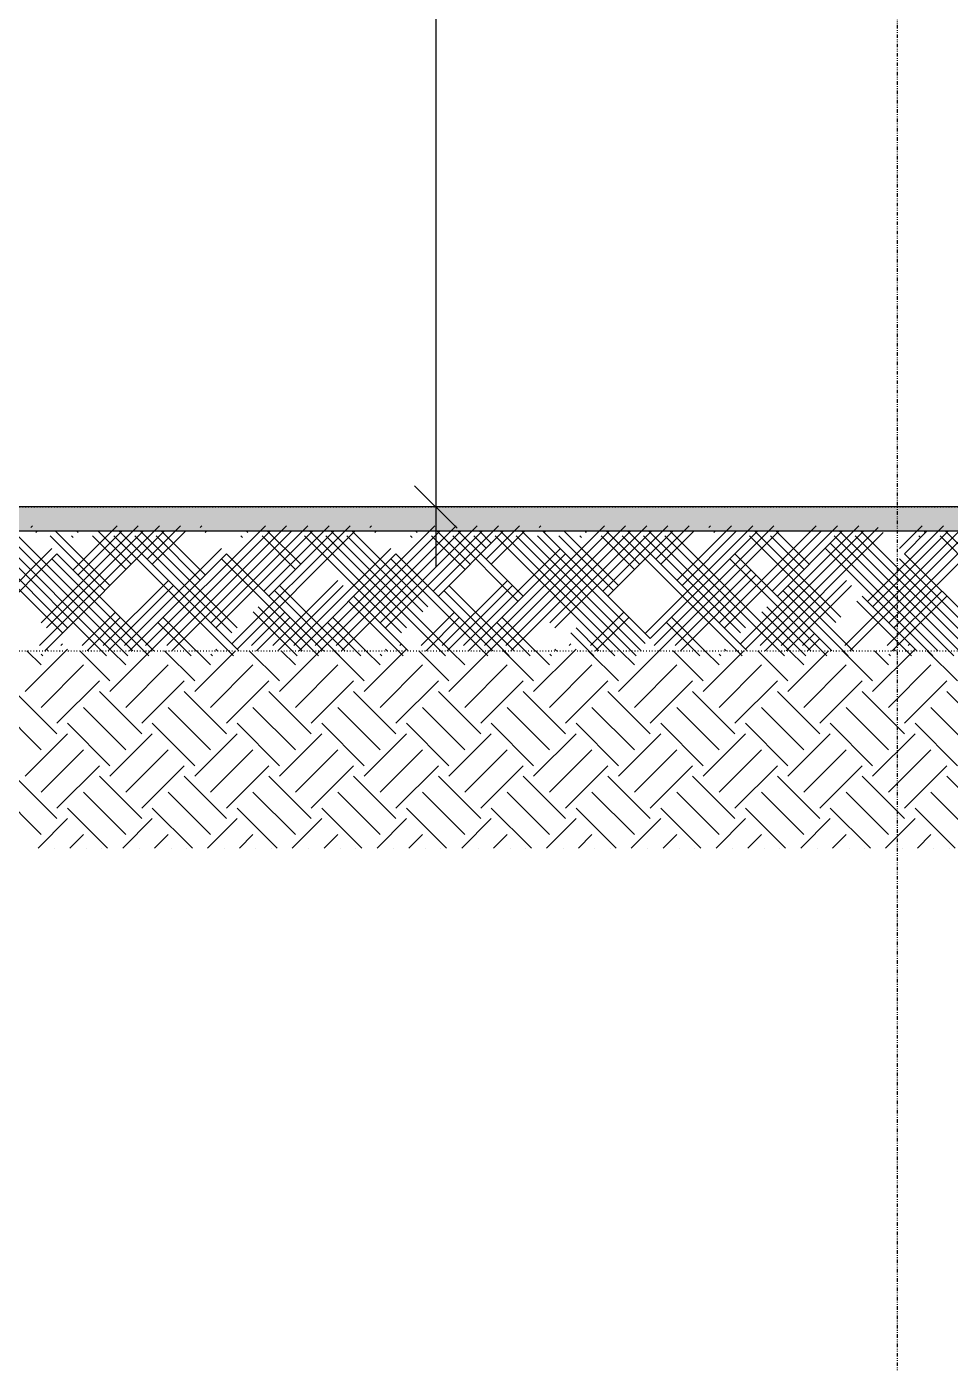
# Model space of a CAD drawing. Extents: x 37185 to 43130, y -8131 to -3926.
# Drawn here: x 41193.8 to 41322.2, y -6361.7 to -6175 of the extents above; entities that cross this region are included whole.
import ezdxf

# ---------------------------------------------------------------- set-up
doc = ezdxf.new("R2010")
doc.units = 0
doc.header["$MEASUREMENT"] = 0
doc.linetypes.add('ESTILO_TQS_0002', pattern=[0.4, 0.1, -0.3])
doc.linetypes.add('ESTILO_TQS_0004', pattern=[1.12, 0.5, -0.2, 0.01, -0.2, 0.01, -0.2])
for name, color, linetype in [('36', 253, 'CONTINUOUS'), ('47', 15, 'CONTINUOUS'), ('67', 7, 'CONTINUOUS'), ('70', 160, 'CONTINUOUS'), ('75', 9, 'CONTINUOUS'), ('96', 252, 'CONTINUOUS')]:
    doc.layers.add(name, color=color, linetype=linetype)

msp = doc.modelspace()

# ---------------------------------------------------------------- linework, layer by layer
at = {"layer": '36', "linetype": 'Continuous'}
for p, q in [((41198.77, -6259.23), (41185.28, -6245.74)), ((41199.48, -6258.52), (41185.99, -6245.04)), ((41204.89, -6262.41), (41188.23, -6245.74)), ((41205.6, -6261.7), (41188.93, -6245.04)), ((41207.84, -6262.41), (41191.17, -6245.74)), ((41208.54, -6261.7), (41191.88, -6245.04)), ((41194.35, -6244.56), (41194.58, -6244.33)), ((41195.06, -6245.27), (41195.29, -6245.04)), ((41195.59, -6260.99), (41212.26, -6244.33)), ((41195.82, -6257.82), (41209.31, -6244.33)), ((41196.3, -6261.7), (41212.97, -6245.04)), ((41196.53, -6258.52), (41210.02, -6245.04)), ((41204.66, -6253.34), (41197.07, -6245.74)), ((41205.37, -6252.63), (41197.77, -6245.04)), ((41200.24, -6245.97), (41200.01, -6245.74)), ((41200.24, -6250.45), (41206.37, -6244.33)), ((41200.95, -6245.27), (41200.72, -6245.04)), ((41200.95, -6251.16), (41207.07, -6245.04)), ((41207.61, -6250.39), (41202.96, -6245.74)), ((41208.32, -6249.69), (41203.67, -6245.04)), ((41222.57, -6262.41), (41205.9, -6245.74)), ((41223.27, -6261.7), (41206.61, -6245.04)), ((41222.34, -6259.23), (41208.85, -6245.74)), ((41223.05, -6258.52), (41209.56, -6245.04)), ((41210.33, -6260.99), (41226.99, -6244.33)), ((41210.55, -6248.98), (41215.2, -6244.33)), ((41211.03, -6261.7), (41227.7, -6245.04)), ((41211.26, -6249.69), (41215.91, -6245.04)), ((41217.92, -6251.87), (41211.8, -6245.74)), ((41218.63, -6251.16), (41212.5, -6245.04)), ((41213.27, -6260.99), (41229.94, -6244.33)), ((41213.98, -6261.7), (41230.64, -6245.04)), ((41217.92, -6244.56), (41218.15, -6244.33)), ((41218.63, -6245.27), (41218.86, -6245.04)), ((41219.39, -6257.82), (41232.88, -6244.33)), ((41220.1, -6258.52), (41233.59, -6245.04)), ((41222.34, -6260.76), (41238.77, -6244.33)), ((41223.05, -6261.47), (41239.48, -6245.04)), ((41223.81, -6245.97), (41223.58, -6245.74)), ((41224.52, -6245.27), (41224.29, -6245.04)), ((41231.18, -6250.39), (41226.53, -6245.74)), ((41226.76, -6253.4), (41235.83, -6244.33)), ((41231.89, -6249.69), (41227.24, -6245.04)), ((41227.47, -6254.11), (41236.54, -6245.04)), ((41245.91, -6259.23), (41232.42, -6245.74)), ((41246.62, -6258.52), (41233.13, -6245.04)), ((41233.9, -6260.99), (41250.56, -6244.33)), ((41234.6, -6261.7), (41251.27, -6245.04)), ((41252.03, -6262.41), (41235.37, -6245.74)), ((41252.74, -6261.7), (41236.07, -6245.04)), ((41236.84, -6260.99), (41253.51, -6244.33)), ((41237.55, -6261.7), (41254.21, -6245.04)), ((41248.86, -6256.29), (41238.31, -6245.74)), ((41249.56, -6255.58), (41239.02, -6245.04)), ((41241.49, -6244.56), (41241.72, -6244.33)), ((41242.2, -6245.27), (41242.43, -6245.04)), ((41242.96, -6257.82), (41256.45, -6244.33)), ((41243.67, -6258.52), (41257.16, -6245.04)), ((41247.38, -6245.97), (41247.15, -6245.74)), ((41248.09, -6245.27), (41247.86, -6245.04)), ((41254.75, -6250.39), (41250.1, -6245.74)), ((41250.33, -6253.4), (41259.4, -6244.33)), ((41255.46, -6249.69), (41250.81, -6245.04)), ((41251.04, -6254.11), (41260.11, -6245.04)), ((41262.11, -6254.81), (41253.04, -6245.74)), ((41262.82, -6254.11), (41253.75, -6245.04)), ((41257.69, -6247.45), (41255.99, -6245.74)), ((41258.4, -6246.74), (41256.7, -6245.04)), ((41257.47, -6260.99), (41274.13, -6244.33)), ((41257.69, -6248.98), (41262.34, -6244.33)), ((41258.17, -6261.7), (41274.84, -6245.04)), ((41258.4, -6249.69), (41263.05, -6245.04)), ((41275.6, -6262.41), (41258.94, -6245.74)), ((41276.31, -6261.7), (41259.64, -6245.04)), ((41260.41, -6260.99), (41277.08, -6244.33)), ((41261.12, -6261.7), (41277.78, -6245.04)), ((41278.55, -6262.41), (41261.88, -6245.74)), ((41279.25, -6261.7), (41262.59, -6245.04)), ((41279.79, -6260.71), (41264.83, -6245.74)), ((41265.06, -6244.56), (41265.29, -6244.33)), ((41280.5, -6260), (41265.54, -6245.04)), ((41265.77, -6245.27), (41266, -6245.04)), ((41266.53, -6257.82), (41280.02, -6244.33)), ((41267.24, -6258.52), (41280.73, -6245.04)), ((41275.37, -6253.34), (41267.78, -6245.74)), ((41276.08, -6252.63), (41268.48, -6245.04)), ((41270.95, -6245.97), (41270.72, -6245.74)), ((41271.66, -6245.27), (41271.43, -6245.04)), ((41278.32, -6250.39), (41273.67, -6245.74)), ((41273.9, -6253.4), (41282.97, -6244.33)), ((41279.03, -6249.69), (41274.38, -6245.04)), ((41274.61, -6254.11), (41283.68, -6245.04)), ((41293.28, -6262.41), (41276.62, -6245.74)), ((41293.99, -6261.7), (41277.32, -6245.04)), ((41293.05, -6259.23), (41279.56, -6245.74)), ((41279.79, -6259.29), (41294.75, -6244.33)), ((41293.76, -6258.52), (41280.27, -6245.04)), ((41280.5, -6260), (41295.46, -6245.04)), ((41281.04, -6260.99), (41297.7, -6244.33)), ((41281.27, -6248.98), (41285.92, -6244.33)), ((41281.74, -6261.7), (41298.41, -6245.04)), ((41281.97, -6249.69), (41286.62, -6245.04)), ((41299.17, -6262.41), (41282.51, -6245.74)), ((41299.88, -6261.7), (41283.21, -6245.04)), ((41284.21, -6251.93), (41291.81, -6244.33)), ((41284.92, -6252.63), (41292.51, -6245.04)), ((41288.63, -6244.56), (41288.86, -6244.33)), ((41289.34, -6245.27), (41289.57, -6245.04)), ((41290.1, -6257.82), (41303.59, -6244.33)), ((41290.81, -6258.52), (41304.3, -6245.04)), ((41293.05, -6260.76), (41309.49, -6244.33)), ((41293.76, -6261.47), (41310.19, -6245.04)), ((41306.31, -6257.76), (41294.29, -6245.74)), ((41307.02, -6257.05), (41295, -6245.04)), ((41295.77, -6260.99), (41312.2, -6244.56)), ((41296.48, -6261.7), (41312.91, -6245.27)), ((41301.89, -6250.39), (41297.24, -6245.74)), ((41297.47, -6253.4), (41306.54, -6244.33)), ((41302.6, -6249.69), (41297.95, -6245.04)), ((41298.18, -6254.11), (41307.25, -6245.04)), ((41322.74, -6262.41), (41306.08, -6245.74)), ((41323.45, -6261.7), (41306.78, -6245.04)), ((41307.55, -6260.99), (41324.22, -6244.33)), ((41308.26, -6261.7), (41324.92, -6245.04)), ((41325.69, -6262.41), (41309.02, -6245.74)), ((41326.39, -6261.7), (41309.73, -6245.04)), ((41310.73, -6254.87), (41321.27, -6244.33)), ((41311.43, -6255.58), (41321.98, -6245.04)), ((41313.67, -6257.82), (41327.16, -6244.33)), ((41314.38, -6258.52), (41327.87, -6245.04)), ((41315.15, -6247.51), (41318.32, -6244.33)), ((41315.85, -6248.21), (41319.03, -6245.04)), ((41318.09, -6245.97), (41317.86, -6245.74)), ((41318.8, -6245.27), (41318.57, -6245.04)), ((41325.46, -6250.39), (41320.81, -6245.74)), ((41326.17, -6249.69), (41321.52, -6245.04)), ((41183.81, -6260.99), (41197.3, -6247.51)), ((41207.38, -6260.99), (41220.87, -6247.51)), ((41230.95, -6260.99), (41244.44, -6247.51)), ((41254.52, -6260.99), (41268.01, -6247.51)), ((41319.79, -6262.41), (41304.84, -6247.45)), ((41320.5, -6261.7), (41305.54, -6246.74)), ((41184.52, -6261.7), (41198, -6248.21)), ((41210.78, -6262.41), (41197.3, -6248.92)), ((41211.49, -6261.7), (41198, -6248.21)), ((41208.09, -6261.7), (41221.57, -6248.21)), ((41234.35, -6262.41), (41220.87, -6248.92)), ((41235.06, -6261.7), (41221.57, -6248.21)), ((41231.66, -6261.7), (41245.14, -6248.21)), ((41257.92, -6262.41), (41244.44, -6248.92)), ((41258.63, -6261.7), (41245.14, -6248.21)), ((41255.23, -6261.7), (41268.71, -6248.21)), ((41305.06, -6262.41), (41291.58, -6248.92)), ((41305.77, -6261.7), (41292.28, -6248.21)), ((41328.63, -6262.41), (41315.15, -6248.92)), ((41329.34, -6261.7), (41315.85, -6248.21)), ((41283.98, -6260.99), (41294.52, -6250.45)), ((41284.69, -6261.7), (41295.23, -6251.16)), ((41204.43, -6260.99), (41213.5, -6251.93)), ((41205.14, -6261.7), (41214.21, -6252.63)), ((41228, -6260.99), (41237.07, -6251.93)), ((41228.71, -6261.7), (41237.78, -6252.63)), ((41238.01, -6261.7), (41228.94, -6252.63)), ((41251.57, -6260.99), (41260.64, -6251.93)), ((41252.28, -6261.7), (41261.35, -6252.63)), ((41261.58, -6261.7), (41252.51, -6252.63)), ((41298.71, -6260.99), (41307.78, -6251.93)), ((41299.42, -6261.7), (41308.49, -6252.63)), ((41308.72, -6261.7), (41299.65, -6252.63)), ((41237.3, -6262.41), (41228.23, -6253.34)), ((41246.14, -6262.41), (41238.54, -6254.81)), ((41246.84, -6261.7), (41239.25, -6254.11)), ((41260.87, -6262.41), (41251.8, -6253.34)), ((41308.01, -6262.41), (41298.94, -6253.34)), ((41316.85, -6262.41), (41309.25, -6254.81)), ((41317.56, -6261.7), (41309.96, -6254.11)), ((41313.45, -6260.99), (41321.04, -6253.4)), ((41314.15, -6261.7), (41321.75, -6254.11)), ((41201.49, -6260.99), (41206.13, -6256.34)), ((41225.06, -6260.99), (41229.71, -6256.34)), ((41231.41, -6262.41), (41225.29, -6256.29)), ((41232.11, -6261.7), (41225.99, -6255.58)), ((41248.63, -6260.99), (41253.28, -6256.34)), ((41272.2, -6260.99), (41276.85, -6256.34)), ((41302.12, -6262.41), (41296, -6256.29)), ((41302.82, -6261.7), (41296.7, -6255.58)), ((41202.19, -6261.7), (41206.84, -6257.05)), ((41216.67, -6262.41), (41212.03, -6257.76)), ((41217.38, -6261.7), (41212.73, -6257.05)), ((41225.76, -6261.7), (41230.41, -6257.05)), ((41240.25, -6262.41), (41235.6, -6257.76)), ((41240.95, -6261.7), (41236.3, -6257.05)), ((41249.34, -6261.7), (41253.98, -6257.05)), ((41263.82, -6262.41), (41259.17, -6257.76)), ((41264.52, -6261.7), (41259.88, -6257.05)), ((41273.36, -6261.7), (41270.19, -6258.52)), ((41272.91, -6261.7), (41277.55, -6257.05)), ((41287.39, -6262.41), (41282.74, -6257.76)), ((41288.09, -6261.7), (41283.45, -6257.05)), ((41272.65, -6262.41), (41269.48, -6259.23)), ((41301.66, -6260.99), (41303.36, -6259.29)), ((41302.37, -6261.7), (41304.07, -6260)), ((41196.05, -6262.41), (41195.82, -6262.18)), ((41196.76, -6261.7), (41196.53, -6261.47)), ((41198.54, -6260.99), (41198.77, -6260.76)), ((41199.25, -6261.7), (41199.48, -6261.47)), ((41199.7, -6261.7), (41199.7, -6261.7)), ((41199.7, -6261.7), (41199.7, -6261.7)), ((41202.65, -6261.7), (41202.65, -6261.7)), ((41202.65, -6261.7), (41202.65, -6261.7)), ((41214.44, -6261.7), (41214.44, -6261.7)), ((41214.44, -6261.7), (41214.44, -6261.7)), ((41216.93, -6261.7), (41216.93, -6261.7)), ((41216.93, -6261.7), (41216.93, -6261.7)), ((41219.62, -6262.41), (41219.39, -6262.18)), ((41219.87, -6261.7), (41219.87, -6261.7)), ((41219.87, -6261.7), (41219.87, -6261.7)), ((41220.33, -6261.7), (41220.1, -6261.47)), ((41222.82, -6261.7), (41222.82, -6261.7)), ((41222.82, -6261.7), (41222.82, -6261.7)), ((41226.22, -6261.7), (41226.22, -6261.7)), ((41226.22, -6261.7), (41226.22, -6261.7)), ((41229.17, -6261.7), (41229.17, -6261.7)), ((41229.17, -6261.7), (41229.17, -6261.7)), ((41240.5, -6261.7), (41240.5, -6261.7)), ((41240.5, -6261.7), (41240.5, -6261.7)), ((41243.19, -6262.41), (41242.96, -6262.18)), ((41243.44, -6261.7), (41243.44, -6261.7)), ((41243.44, -6261.7), (41243.44, -6261.7)), ((41243.9, -6261.7), (41243.67, -6261.47)), ((41245.68, -6260.99), (41245.91, -6260.76)), ((41246.39, -6261.7), (41246.62, -6261.47)), ((41249.79, -6261.7), (41249.79, -6261.7)), ((41249.79, -6261.7), (41249.79, -6261.7)), ((41255.68, -6261.7), (41255.68, -6261.7)), ((41255.68, -6261.7), (41255.68, -6261.7)), ((41264.07, -6261.7), (41264.07, -6261.7)), ((41264.07, -6261.7), (41264.07, -6261.7)), ((41266.76, -6262.41), (41266.53, -6262.18)), ((41267.01, -6261.7), (41267.01, -6261.7)), ((41267.01, -6261.7), (41267.01, -6261.7)), ((41267.47, -6261.7), (41267.24, -6261.47)), ((41269.25, -6260.99), (41269.48, -6260.76)), ((41269.96, -6261.7), (41270.19, -6261.47)), ((41270.42, -6261.7), (41270.42, -6261.7)), ((41270.42, -6261.7), (41270.42, -6261.7)), ((41275.85, -6261.7), (41275.85, -6261.7)), ((41275.85, -6261.7), (41275.85, -6261.7)), ((41278.8, -6261.7), (41278.8, -6261.7)), ((41278.8, -6261.7), (41278.8, -6261.7)), ((41282.2, -6261.7), (41282.2, -6261.7)), ((41282.2, -6261.7), (41282.2, -6261.7)), ((41285.15, -6261.7), (41285.15, -6261.7)), ((41285.15, -6261.7), (41285.15, -6261.7)), ((41287.64, -6261.7), (41287.64, -6261.7)), ((41287.64, -6261.7), (41287.64, -6261.7)), ((41290.33, -6262.41), (41290.1, -6262.18)), ((41290.58, -6261.7), (41290.58, -6261.7)), ((41290.58, -6261.7), (41290.58, -6261.7)), ((41291.04, -6261.7), (41290.81, -6261.47)), ((41293.53, -6261.7), (41293.53, -6261.7)), ((41293.53, -6261.7), (41293.53, -6261.7)), ((41296.93, -6261.7), (41296.93, -6261.7)), ((41296.93, -6261.7), (41296.93, -6261.7)), ((41305.31, -6261.7), (41305.31, -6261.7)), ((41305.31, -6261.7), (41305.31, -6261.7)), ((41311.21, -6261.7), (41311.21, -6261.7)), ((41311.21, -6261.7), (41311.21, -6261.7)), ((41311.66, -6261.7), (41311.66, -6261.7)), ((41311.66, -6261.7), (41311.66, -6261.7)), ((41313.9, -6262.41), (41313.67, -6262.18)), ((41314.61, -6261.7), (41314.38, -6261.47)), ((41316.39, -6260.99), (41316.62, -6260.76)), ((41317.1, -6261.7), (41317.33, -6261.47)), ((41320.05, -6261.7), (41320.05, -6261.7)), ((41320.05, -6261.7), (41320.05, -6261.7))]:
    msp.add_line(p, q, dxfattribs=at)
at = {"layer": '47', "linetype": 'Continuous'}
for p, q in [((41193.58, -6267.36), (41199.24, -6261.7)), ((41195.79, -6263.68), (41193.82, -6261.7)), ((41205.37, -6265.89), (41201.18, -6261.7)), ((41205.37, -6267.36), (41211.03, -6261.7)), ((41207.58, -6263.68), (41205.6, -6261.7)), ((41217.15, -6265.89), (41212.97, -6261.7)), ((41217.15, -6267.36), (41222.82, -6261.7)), ((41219.36, -6263.68), (41217.39, -6261.7)), ((41228.94, -6265.89), (41224.75, -6261.7)), ((41228.94, -6267.36), (41234.6, -6261.7)), ((41231.15, -6263.68), (41229.17, -6261.7)), ((41240.72, -6265.89), (41236.54, -6261.7)), ((41240.72, -6267.36), (41246.39, -6261.7)), ((41242.93, -6263.68), (41240.96, -6261.7)), ((41252.51, -6265.89), (41248.32, -6261.7)), ((41252.51, -6267.36), (41258.17, -6261.7)), ((41254.72, -6263.68), (41252.74, -6261.7)), ((41264.29, -6265.89), (41260.11, -6261.7)), ((41264.29, -6267.36), (41269.96, -6261.7)), ((41266.5, -6263.68), (41264.53, -6261.7)), ((41276.08, -6265.89), (41271.89, -6261.7)), ((41276.08, -6267.36), (41281.74, -6261.7)), ((41278.29, -6263.68), (41276.31, -6261.7)), ((41287.86, -6265.89), (41283.68, -6261.7)), ((41287.86, -6267.36), (41293.53, -6261.7)), ((41290.07, -6263.68), (41288.1, -6261.7)), ((41299.65, -6265.89), (41295.46, -6261.7)), ((41299.65, -6267.36), (41305.31, -6261.7)), ((41301.86, -6263.68), (41299.88, -6261.7)), ((41311.43, -6265.89), (41307.25, -6261.7)), ((41311.43, -6267.36), (41317.1, -6261.7)), ((41313.64, -6263.68), (41311.67, -6261.7)), ((41323.22, -6265.89), (41319.03, -6261.7)), ((41195.79, -6269.57), (41201.69, -6263.68)), ((41207.58, -6269.57), (41213.47, -6263.68)), ((41219.36, -6269.57), (41225.26, -6263.68)), ((41231.15, -6269.57), (41237.04, -6263.68)), ((41242.93, -6269.57), (41248.83, -6263.68)), ((41254.72, -6269.57), (41260.61, -6263.68)), ((41266.5, -6269.57), (41272.4, -6263.68)), ((41278.29, -6269.57), (41284.18, -6263.68)), ((41290.07, -6269.57), (41295.97, -6263.68)), ((41301.86, -6269.57), (41307.75, -6263.68)), ((41313.64, -6269.57), (41319.54, -6263.68)), ((41198, -6271.78), (41203.9, -6265.89)), ((41209.79, -6271.78), (41215.68, -6265.89)), ((41221.57, -6271.78), (41227.47, -6265.89)), ((41233.36, -6271.78), (41239.25, -6265.89)), ((41245.14, -6271.78), (41251.04, -6265.89)), ((41256.93, -6271.78), (41262.82, -6265.89)), ((41268.71, -6271.78), (41274.61, -6265.89)), ((41280.5, -6271.78), (41286.39, -6265.89)), ((41292.28, -6271.78), (41298.18, -6265.89)), ((41304.07, -6271.78), (41309.96, -6265.89)), ((41315.85, -6271.78), (41321.75, -6265.89)), ((41198, -6273.26), (41192.11, -6267.36)), ((41209.79, -6273.26), (41203.9, -6267.36)), ((41221.57, -6273.26), (41215.68, -6267.36)), ((41233.36, -6273.26), (41227.47, -6267.36)), ((41245.14, -6273.26), (41239.25, -6267.36)), ((41256.93, -6273.26), (41251.04, -6267.36)), ((41268.71, -6273.26), (41262.82, -6267.36)), ((41280.5, -6273.26), (41274.61, -6267.36)), ((41292.28, -6273.26), (41286.39, -6267.36)), ((41304.07, -6273.26), (41298.18, -6267.36)), ((41315.85, -6273.26), (41309.96, -6267.36)), ((41327.64, -6273.26), (41321.75, -6267.36)), ((41195.79, -6275.47), (41189.9, -6269.57)), ((41207.58, -6275.47), (41201.69, -6269.57)), ((41219.36, -6275.47), (41213.47, -6269.57)), ((41231.15, -6275.47), (41225.26, -6269.57)), ((41242.93, -6275.47), (41237.04, -6269.57)), ((41254.72, -6275.47), (41248.83, -6269.57)), ((41266.5, -6275.47), (41260.61, -6269.57)), ((41278.29, -6275.47), (41272.4, -6269.57)), ((41290.07, -6275.47), (41284.18, -6269.57)), ((41301.86, -6275.47), (41295.97, -6269.57)), ((41313.64, -6275.47), (41307.75, -6269.57)), ((41325.43, -6275.47), (41319.54, -6269.57)), ((41205.37, -6277.68), (41199.48, -6271.78)), ((41217.15, -6277.68), (41211.26, -6271.78)), ((41228.94, -6277.68), (41223.05, -6271.78)), ((41240.72, -6277.68), (41234.83, -6271.78)), ((41252.51, -6277.68), (41246.62, -6271.78)), ((41264.29, -6277.68), (41258.4, -6271.78)), ((41276.08, -6277.68), (41270.19, -6271.78)), ((41287.86, -6277.68), (41281.97, -6271.78)), ((41299.65, -6277.68), (41293.76, -6271.78)), ((41311.43, -6277.68), (41305.54, -6271.78)), ((41323.22, -6277.68), (41317.33, -6271.78)), ((41193.58, -6279.15), (41199.48, -6273.26)), ((41205.37, -6279.15), (41211.26, -6273.26)), ((41217.15, -6279.15), (41223.05, -6273.26)), ((41228.94, -6279.15), (41234.83, -6273.26)), ((41240.72, -6279.15), (41246.62, -6273.26)), ((41252.51, -6279.15), (41258.4, -6273.26)), ((41264.29, -6279.15), (41270.19, -6273.26)), ((41276.08, -6279.15), (41281.97, -6273.26)), ((41287.86, -6279.15), (41293.76, -6273.26)), ((41299.65, -6279.15), (41305.54, -6273.26)), ((41311.43, -6279.15), (41317.33, -6273.26)), ((41195.79, -6281.36), (41201.69, -6275.47)), ((41207.58, -6281.36), (41213.47, -6275.47)), ((41219.36, -6281.36), (41225.26, -6275.47)), ((41231.15, -6281.36), (41237.04, -6275.47)), ((41242.93, -6281.36), (41248.83, -6275.47)), ((41254.72, -6281.36), (41260.61, -6275.47)), ((41266.5, -6281.36), (41272.4, -6275.47)), ((41278.29, -6281.36), (41284.18, -6275.47)), ((41290.07, -6281.36), (41295.97, -6275.47)), ((41301.86, -6281.36), (41307.75, -6275.47)), ((41313.64, -6281.36), (41319.54, -6275.47)), ((41198, -6285.04), (41192.11, -6279.15)), ((41198, -6283.57), (41203.9, -6277.68)), ((41209.79, -6285.04), (41203.9, -6279.15)), ((41209.79, -6283.57), (41215.68, -6277.68)), ((41221.57, -6285.04), (41215.68, -6279.15)), ((41221.57, -6283.57), (41227.47, -6277.68)), ((41233.36, -6285.04), (41227.47, -6279.15)), ((41233.36, -6283.57), (41239.25, -6277.68)), ((41245.14, -6285.04), (41239.25, -6279.15)), ((41245.14, -6283.57), (41251.04, -6277.68)), ((41256.93, -6285.04), (41251.04, -6279.15)), ((41256.93, -6283.57), (41262.82, -6277.68)), ((41268.71, -6285.04), (41262.82, -6279.15)), ((41268.71, -6283.57), (41274.61, -6277.68)), ((41280.5, -6285.04), (41274.61, -6279.15)), ((41280.5, -6283.57), (41286.39, -6277.68)), ((41292.28, -6285.04), (41286.39, -6279.15)), ((41292.28, -6283.57), (41298.18, -6277.68)), ((41304.07, -6285.04), (41298.18, -6279.15)), ((41304.07, -6283.57), (41309.96, -6277.68)), ((41315.85, -6285.04), (41309.96, -6279.15)), ((41315.85, -6283.57), (41321.75, -6277.68)), ((41327.64, -6285.04), (41321.75, -6279.15)), ((41195.79, -6287.25), (41189.9, -6281.36)), ((41207.58, -6287.25), (41201.69, -6281.36)), ((41219.36, -6287.25), (41213.47, -6281.36)), ((41231.15, -6287.25), (41225.26, -6281.36)), ((41242.93, -6287.25), (41237.04, -6281.36)), ((41254.72, -6287.25), (41248.83, -6281.36)), ((41266.5, -6287.25), (41260.61, -6281.36)), ((41278.29, -6287.25), (41272.4, -6281.36)), ((41290.07, -6287.25), (41284.18, -6281.36)), ((41301.86, -6287.25), (41295.97, -6281.36)), ((41313.64, -6287.25), (41307.75, -6281.36)), ((41325.43, -6287.25), (41319.54, -6281.36)), ((41205.05, -6289.14), (41199.48, -6283.57)), ((41216.83, -6289.14), (41211.26, -6283.57)), ((41228.62, -6289.14), (41223.05, -6283.57)), ((41240.4, -6289.14), (41234.83, -6283.57)), ((41252.19, -6289.14), (41246.62, -6283.57)), ((41263.97, -6289.14), (41258.4, -6283.57)), ((41275.76, -6289.14), (41270.19, -6283.57)), ((41287.54, -6289.14), (41281.97, -6283.57)), ((41299.33, -6289.14), (41293.76, -6283.57)), ((41311.12, -6289.14), (41305.54, -6283.57)), ((41322.9, -6289.14), (41317.33, -6283.57)), ((41195.38, -6289.14), (41199.48, -6285.04)), ((41207.16, -6289.14), (41211.26, -6285.04)), ((41218.95, -6289.14), (41223.05, -6285.04)), ((41230.73, -6289.14), (41234.83, -6285.04)), ((41242.52, -6289.14), (41246.62, -6285.04)), ((41254.3, -6289.14), (41258.4, -6285.04)), ((41266.09, -6289.14), (41270.19, -6285.04)), ((41277.87, -6289.14), (41281.97, -6285.04)), ((41289.66, -6289.14), (41293.76, -6285.04)), ((41301.44, -6289.14), (41305.54, -6285.04)), ((41313.23, -6289.14), (41317.33, -6285.04)), ((41199.8, -6289.14), (41201.69, -6287.25)), ((41211.58, -6289.14), (41213.47, -6287.25)), ((41223.37, -6289.14), (41225.26, -6287.25)), ((41235.15, -6289.14), (41237.04, -6287.25)), ((41246.94, -6289.14), (41248.83, -6287.25)), ((41258.72, -6289.14), (41260.61, -6287.25)), ((41270.51, -6289.14), (41272.4, -6287.25)), ((41282.29, -6289.14), (41284.18, -6287.25)), ((41294.08, -6289.14), (41295.97, -6287.25)), ((41305.86, -6289.14), (41307.75, -6287.25)), ((41317.65, -6289.14), (41319.54, -6287.25)), ((41197.68, -6289.14), (41197.68, -6289.14)), ((41202.1, -6289.14), (41202.1, -6289.14)), ((41204.22, -6289.14), (41204.22, -6289.14)), ((41209.47, -6289.14), (41209.47, -6289.14)), ((41213.89, -6289.14), (41213.89, -6289.14)), ((41216, -6289.14), (41216, -6289.14)), ((41221.25, -6289.14), (41221.25, -6289.14)), ((41225.67, -6289.14), (41225.67, -6289.14)), ((41227.79, -6289.14), (41227.79, -6289.14)), ((41233.04, -6289.14), (41233.04, -6289.14)), ((41237.46, -6289.14), (41237.46, -6289.14)), ((41239.57, -6289.14), (41239.57, -6289.14)), ((41244.82, -6289.14), (41244.82, -6289.14)), ((41249.24, -6289.14), (41249.24, -6289.14)), ((41251.36, -6289.14), (41251.36, -6289.14)), ((41256.61, -6289.14), (41256.61, -6289.14)), ((41261.03, -6289.14), (41261.03, -6289.14)), ((41263.14, -6289.14), (41263.14, -6289.14)), ((41268.39, -6289.14), (41268.39, -6289.14)), ((41272.81, -6289.14), (41272.81, -6289.14)), ((41274.93, -6289.14), (41274.93, -6289.14)), ((41280.18, -6289.14), (41280.18, -6289.14)), ((41284.6, -6289.14), (41284.6, -6289.14)), ((41286.71, -6289.14), (41286.71, -6289.14)), ((41291.96, -6289.14), (41291.96, -6289.14)), ((41296.38, -6289.14), (41296.38, -6289.14)), ((41298.5, -6289.14), (41298.5, -6289.14)), ((41303.75, -6289.14), (41303.75, -6289.14)), ((41308.17, -6289.14), (41308.17, -6289.14)), ((41310.28, -6289.14), (41310.28, -6289.14)), ((41315.53, -6289.14), (41315.53, -6289.14)), ((41319.95, -6289.14), (41319.95, -6289.14)), ((41322.07, -6289.14), (41322.07, -6289.14))]:
    msp.add_line(p, q, dxfattribs=at)
at = {"layer": '67', "linetype": 'ESTILO_TQS_0002'}
for p, q in [((40387.2, -6241.7), (42419.5, -6241.7)), ((40314.73, -6261.7), (42548.59, -6261.7))]:
    msp.add_line(p, q, dxfattribs=at)
at = {"layer": '70', "linetype": 'ESTILO_TQS_0004'}
msp.add_line((41314.86, -5399.92), (41314.86, -6361.7), dxfattribs=at)
at = {"layer": '75', "linetype": 'Continuous'}
for p, q in [((41250.68, -6074.7), (41250.68, -6250.04)), ((41247.73, -6238.76), (41253.63, -6244.65)), ((41254.91, -6241.7), (41242.35, -6241.7)), ((41263.24, -6241.7), (41263.24, -6241.7))]:
    msp.add_line(p, q, dxfattribs=at)
at = {"layer": '96', "linetype": 'Continuous'}
msp.add_lwpolyline([(42155.86, -6241.7), (40387.2, -6241.7), (40387.2, -6245.04), (42155.86, -6245.04), (42155.86, -6241.7)], dxfattribs=at)
for points in [[(42155.86, -6241.7), (40387.2, -6241.7), (40387.2, -6245.04)], [(42155.86, -6241.7), (40387.2, -6245.04), (42155.86, -6245.04)]]:
    msp.add_solid(points, dxfattribs=at)

doc.saveas('drawing.dxf')
